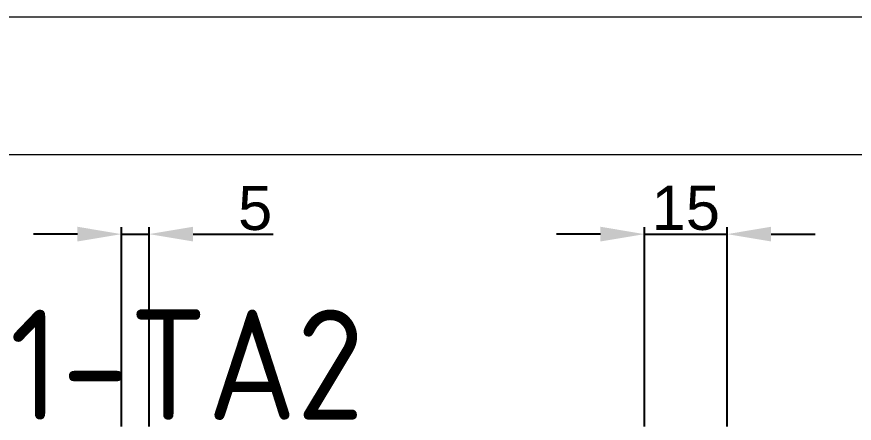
# Model space of a CAD drawing. Header units: millimetres. Extents: x 1359 to 3577, y 1333 to 3557.
# Drawn here: x 1746.2 to 1898.3, y 3277.8 to 3351.6 of the extents above; entities that cross this region are included whole.
import ezdxf
from ezdxf.enums import TextEntityAlignment as Align

# ---------------------------------------------------------------- set-up
doc = ezdxf.new("R2010")
doc.units = ezdxf.units.MM
doc.layers.add('000-PI_TEXT', color=7, linetype='Continuous')
doc.layers.add('002-PI-Kabelska kanalica', color=150, linetype='Continuous')
doc.styles.add('PI0', font='isocpeur.ttf', dxfattribs={"width": 0.9})
doc.styles.get("Standard").update_dxf_attribs({"font": 'arial.ttf'})
doc.dimstyles.new('ISO-25-lb', dxfattribs={"dimtxt": 8, "dimasz": 8, "dimexe": 1.25, "dimexo": 0.625, "dimtad": 1, "dimtxsty": 'Standard', "dimcen": 5, "dimadec": 0, "dimazin": 0, "dimtfac": 1, "dimtmove": 0, "dimatfit": 3, "dimfxl": 1, "dimarcsym": 0})

# ---------------------------------------------------------------- blocks, each defined once
blk = doc.blocks.new('*U51')
at = {"layer": '002-PI-Kabelska kanalica', "color": 0, "linetype": 'ByBlock', "lineweight": 0}
for p, q in [((-20, -100), (-20, 719)), ((5, -100), (5, 719))]:
    blk.add_line(p, q, dxfattribs=at)
blk = doc.blocks.new('*D85')
at = {"layer": '000-PI_TEXT', "color": 0, "linetype": 'ByBlock', "lineweight": -2, "ltscale": 0.25, "transparency": 16777216}
for p, q in [((1765.19, 3277.18), (1765.19, 3313.36)), ((1770.19, 3277.18), (1770.19, 3313.36)), ((1757.19, 3312.11), (1749.19, 3312.11)), ((1765.19, 3312.11), (1770.19, 3312.11)), ((1778.19, 3312.11), (1792.75, 3312.11))]:
    blk.add_line(p, q, dxfattribs=at)
at = {"layer": '000-PI_TEXT', "color": 0, "linetype": 'ByBlock', "ltscale": 0.25, "transparency": 16777216}
for points in [[(1757.19, 3313.45), (1757.19, 3310.78), (1765.19, 3312.11)], [(1778.19, 3313.45), (1778.19, 3310.78), (1770.19, 3312.11)]]:
    blk.add_solid(points, dxfattribs=at)
at = {"layer": 'Defpoints', "color": 0, "linetype": 'ByBlock', "ltscale": 0.25, "transparency": 16777216}
for p in [(1770.19, 3312.11), (1765.19, 3276.56), (1770.19, 3276.56)]:
    blk.add_point(p, dxfattribs=at)
at = {"layer": '000-PI_TEXT', "color": 0, "linetype": 'ByBlock', "lineweight": 0, "ltscale": 0.25, "transparency": 16777216, "insert": (1789.47, 3316.81), "char_height": 8, "attachment_point": 5}
blk.add_mtext('5', dxfattribs=at)
blk = doc.blocks.new('*D86')
at = {"layer": '000-PI_TEXT', "color": 0, "linetype": 'ByBlock', "lineweight": -2, "ltscale": 0.25, "transparency": 16777216}
for p, q in [((1860.19, 3277.18), (1860.19, 3313.36)), ((1875.19, 3277.18), (1875.19, 3313.36)), ((1852.19, 3312.11), (1844.19, 3312.11)), ((1860.19, 3312.11), (1875.19, 3312.11)), ((1883.19, 3312.11), (1891.19, 3312.11))]:
    blk.add_line(p, q, dxfattribs=at)
at = {"layer": '000-PI_TEXT', "color": 0, "linetype": 'ByBlock', "ltscale": 0.25, "transparency": 16777216}
for points in [[(1852.19, 3313.45), (1852.19, 3310.78), (1860.19, 3312.11)], [(1883.19, 3313.45), (1883.19, 3310.78), (1875.19, 3312.11)]]:
    blk.add_solid(points, dxfattribs=at)
at = {"layer": 'Defpoints', "color": 0, "linetype": 'ByBlock', "ltscale": 0.25, "transparency": 16777216}
for p in [(1875.19, 3312.11), (1860.19, 3276.56), (1875.19, 3276.56)]:
    blk.add_point(p, dxfattribs=at)
at = {"layer": '000-PI_TEXT', "color": 0, "linetype": 'ByBlock', "lineweight": 0, "ltscale": 0.25, "transparency": 16777216, "insert": (1867.69, 3316.82), "char_height": 8, "attachment_point": 5}
blk.add_mtext('15', dxfattribs=at)

msp = doc.modelspace()

# ---------------------------------------------------------------- block references
at = {"layer": '002-PI-Kabelska kanalica', "color": 0, "linetype": 'ByBlock', "lineweight": 0, "rotation": 270}
msp.add_blockref('*U51', (1701.071, 3331.556), dxfattribs=at)

# ---------------------------------------------------------------- texts
at = {"layer": '002-PI-Kabelska kanalica', "color": 0, "linetype": 'ByBlock', "lineweight": 0, "style": 'PI0', "width": 0.9}
for s, p in [('-TB1', (1728.514, 3288.436)), ('-TA2', (1781.813, 3288.436))]:
    msp.add_text(s, height=20, dxfattribs=at).set_placement(p, align=Align.MIDDLE)

# ---------------------------------------------------------------- dimensions: what is measured, and where the dimension line sits
at = {"layer": '000-PI_TEXT', "color": 0, "linetype": 'ByBlock', "lineweight": 0, "ltscale": 0.25}
dim = msp.add_linear_dim(base=(1770.193, 3312.114), p1=(1765.193, 3276.556), p2=(1770.193, 3276.556), dimstyle='ISO-25-lb', dxfattribs=at)
dim.commit()
dim.dimension.update_dxf_attribs({"geometry": '*D85', "text_midpoint": (1789.47, 3312.114), "dimtype": 160})
dim = msp.add_linear_dim(base=(1875.193, 3312.114), p1=(1860.193, 3276.556), p2=(1875.193, 3276.556), dimstyle='ISO-25-lb', dxfattribs=at)
dim.commit()
dim.dimension.update_dxf_attribs({"geometry": '*D86', "text_midpoint": (1867.693, 3316.823)})

doc.saveas('drawing.dxf')
